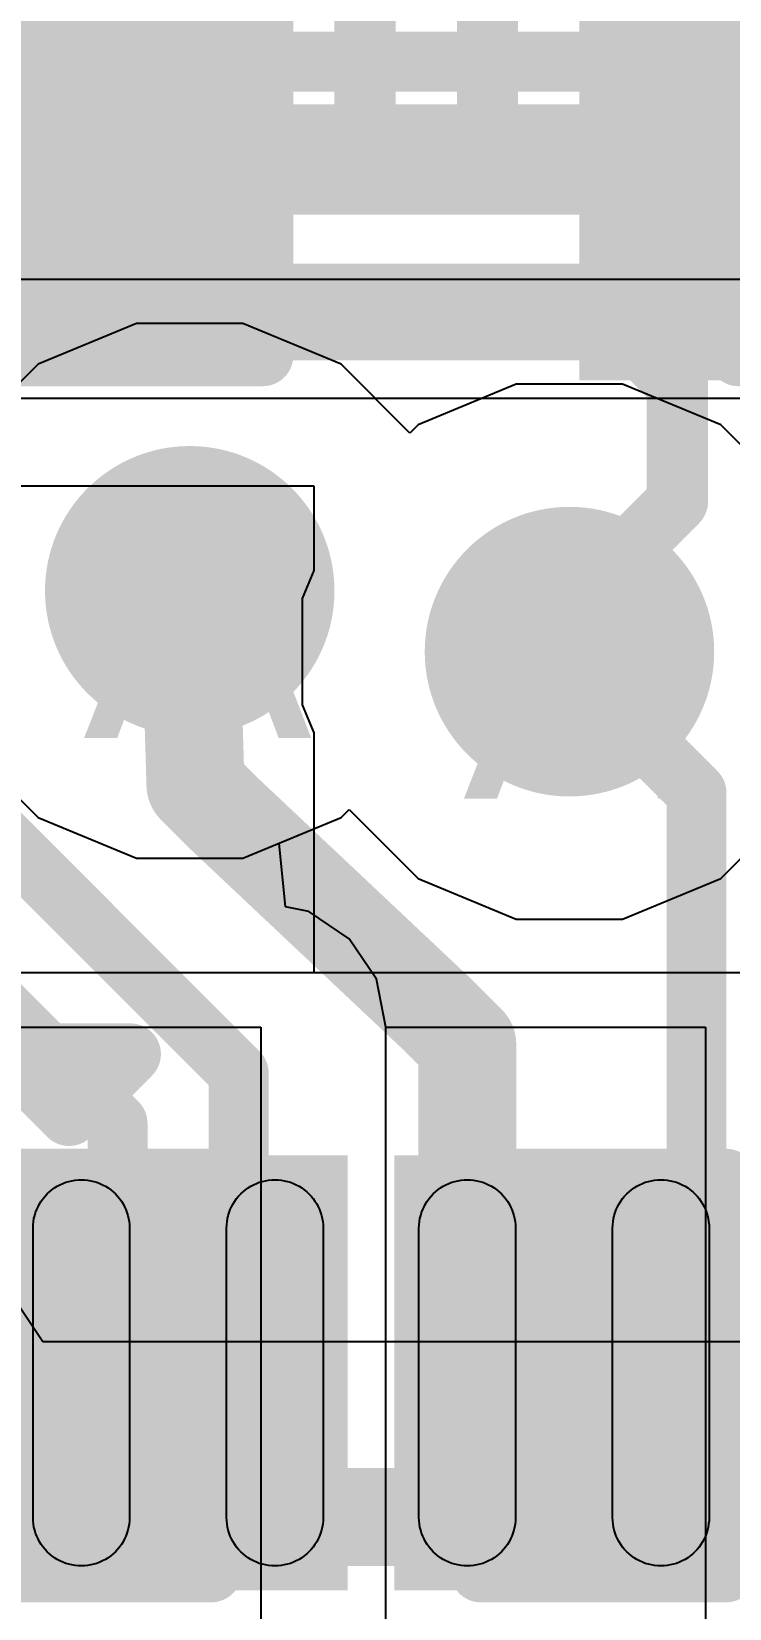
# Model space of a CAD drawing. Header units: inches. Extents: x 0 to 208, y 0 to 213.
# Drawn here: x 4.3171 to 4.3741, y 3.4343 to 3.563 of the extents above; entities that cross this region are included whole.
import ezdxf

# ---------------------------------------------------------------- set-up
doc = ezdxf.new("R2010")
doc.units = ezdxf.units.IN
doc.header["$MEASUREMENT"] = 0
for name, color, linetype in [('Bottom Layer', 5, 'Continuous'), ('Bottom Overlay', 54, 'Continuous'), ('Bottom Paste', 16, 'Continuous'), ('Bottom Solder', 6, 'Continuous'), ('Drill Drawing', 1, 'Continuous'), ('L2_GND1', 16, 'Continuous'), ('L3_SIG1', 76, 'Continuous'), ('L4_PWR', 90, 'Continuous'), ('L5_GND2', 156, 'Continuous'), ('L6_SIG2', 130, 'Continuous'), ('L7_GND3', 216, 'Continuous'), ('Top Layer', 1, 'Continuous'), ('Top Overlay', 2, 'Continuous'), ('Top Paste', 8, 'Continuous'), ('Top Solder', 216, 'Continuous'), ('Via Holes', 16, 'Continuous')]:
    doc.layers.add(name, color=color, linetype=linetype)
doc.styles.add('Arial', font='', dxfattribs={"height": 0.2})
doc.styles.get('Arial').set_extended_font_data('Arial')

# ---------------------------------------------------------------- blocks, each defined once
blk = doc.blocks.new('WQFN_40_EP_5X5__B_405')
at = {"layer": 'Bottom Layer'}
for points in [[(-0.08265, -0.01966), (-0.08265, -0.02754), (-0.11415, -0.02754), (-0.11415, -0.01966)], [(-0.08265, -0.03546), (-0.08265, -0.04334), (-0.11415, -0.04334), (-0.11415, -0.03546)], [(-0.08265, -0.05116), (-0.08265, -0.05904), (-0.11415, -0.05904), (-0.11415, -0.05116)], [(-0.08265, -0.06696), (-0.08265, -0.07484), (-0.11415, -0.07484), (-0.11415, -0.06696)]]:
    blk.add_hatch(color=5, dxfattribs=at).paths.add_polyline_path(points)
at = {"layer": 'Bottom Solder'}
for points in [[(-0.08065, -0.01766), (-0.08065, -0.02954), (-0.11615, -0.02954), (-0.11615, -0.01766)], [(-0.08065, -0.03346), (-0.08065, -0.04534), (-0.11615, -0.04534), (-0.11615, -0.03346)], [(-0.08065, -0.04916), (-0.08065, -0.06104), (-0.11615, -0.06104), (-0.11615, -0.04916)], [(-0.08065, -0.06496), (-0.08065, -0.07684), (-0.11615, -0.07684), (-0.11615, -0.06496)]]:
    blk.add_hatch(color=6, dxfattribs=at).paths.add_polyline_path(points)
at = {"layer": 'Bottom Overlay'}
for points in [[(-0.1244, -0.0769, 0.005, 0.005, 0), (-0.1244, -0.0669, 0.005, 0.005, 0)], [(-0.1194, -0.0719, 0.005, 0.005, 0), (-0.1244, -0.0669, 0.005, 0.005, 0)], [(-0.1244, -0.0769, 0.005, 0.005, 0), (-0.1194, -0.0719, 0.005, 0.005, 0)]]:
    blk.add_lwpolyline(points, format="xyseb", dxfattribs=at)
for points in [[(-0.12565, -0.0669, 0.0025, 0.0025, 1), (-0.12315, -0.0669, 0.0025, 0.0025, 1)], [(-0.12565, -0.0669, 0.0025, 0.0025, 1), (-0.12315, -0.0669, 0.0025, 0.0025, 1)], [(-0.12065, -0.0719, 0.0025, 0.0025, 1), (-0.11815, -0.0719, 0.0025, 0.0025, 1)], [(-0.12065, -0.0719, 0.0025, 0.0025, 1), (-0.11815, -0.0719, 0.0025, 0.0025, 1)], [(-0.12565, -0.0769, 0.0025, 0.0025, 1), (-0.12315, -0.0769, 0.0025, 0.0025, 1)], [(-0.12565, -0.0769, 0.0025, 0.0025, 1), (-0.12315, -0.0769, 0.0025, 0.0025, 1)]]:
    blk.add_lwpolyline(points, format="xyseb", close=True, dxfattribs=at)
at = {"layer": 'Bottom Paste'}
for p, q in [((-0.11281, -0.02064), (-0.11261, -0.02048)), ((-0.11261, -0.02048), (-0.1124, -0.02033)), ((-0.1124, -0.02033), (-0.11218, -0.02019)), ((-0.11218, -0.02019), (-0.11195, -0.02007)), ((-0.11195, -0.02007), (-0.11172, -0.01996)), ((-0.11172, -0.01996), (-0.11148, -0.01987)), ((-0.11148, -0.01987), (-0.11123, -0.0198)), ((-0.11123, -0.0198), (-0.11098, -0.01974)), ((-0.11098, -0.01974), (-0.11073, -0.0197)), ((-0.11073, -0.0197), (-0.11047, -0.01967)), ((-0.11047, -0.01967), (-0.11021, -0.01966)), ((-0.11021, -0.01966), (-0.08659, -0.01966)), ((-0.08659, -0.01966), (-0.08633, -0.01967)), ((-0.08633, -0.01967), (-0.08607, -0.0197)), ((-0.08607, -0.0197), (-0.08582, -0.01974)), ((-0.08582, -0.01974), (-0.08557, -0.0198)), ((-0.08557, -0.0198), (-0.08532, -0.01987)), ((-0.08532, -0.01987), (-0.08508, -0.01996)), ((-0.08508, -0.01996), (-0.08485, -0.02007)), ((-0.08485, -0.02007), (-0.08462, -0.02019)), ((-0.08462, -0.02019), (-0.0844, -0.02033)), ((-0.0844, -0.02033), (-0.08419, -0.02048)), ((-0.08419, -0.02048), (-0.08399, -0.02064)), ((-0.11385, -0.02209), (-0.11374, -0.02186)), ((-0.11374, -0.02186), (-0.11362, -0.02163)), ((-0.11362, -0.02163), (-0.11348, -0.02141)), ((-0.11348, -0.02141), (-0.11333, -0.0212)), ((-0.11333, -0.0212), (-0.11317, -0.021)), ((-0.11317, -0.021), (-0.11299, -0.02082)), ((-0.11299, -0.02082), (-0.11281, -0.02064)), ((-0.08399, -0.02064), (-0.08381, -0.02082)), ((-0.08381, -0.02082), (-0.08363, -0.021)), ((-0.08363, -0.021), (-0.08347, -0.0212)), ((-0.08347, -0.0212), (-0.08332, -0.02141)), ((-0.08332, -0.02141), (-0.08318, -0.02163)), ((-0.08318, -0.02163), (-0.08306, -0.02186)), ((-0.08306, -0.02186), (-0.08295, -0.02209)), ((-0.11414, -0.02334), (-0.11411, -0.02309)), ((-0.11411, -0.02309), (-0.11407, -0.02283)), ((-0.11407, -0.02283), (-0.11401, -0.02258)), ((-0.11401, -0.02258), (-0.11394, -0.02233)), ((-0.11394, -0.02233), (-0.11385, -0.02209)), ((-0.08295, -0.02209), (-0.08286, -0.02233)), ((-0.08286, -0.02233), (-0.08279, -0.02258)), ((-0.08279, -0.02258), (-0.08273, -0.02283)), ((-0.08273, -0.02283), (-0.08269, -0.02309)), ((-0.08269, -0.02309), (-0.08269, -0.02309)), ((-0.08269, -0.02309), (-0.08266, -0.02334)), ((-0.11415, -0.0236), (-0.11414, -0.02334)), ((-0.11414, -0.02386), (-0.11415, -0.0236)), ((-0.11411, -0.02411), (-0.11414, -0.02386)), ((-0.11407, -0.02437), (-0.11411, -0.02411)), ((-0.11401, -0.02462), (-0.11407, -0.02437)), ((-0.08273, -0.02437), (-0.08279, -0.02462)), ((-0.08269, -0.02411), (-0.08273, -0.02437)), ((-0.08266, -0.02386), (-0.08269, -0.02411)), ((-0.08266, -0.02334), (-0.08265, -0.0236)), ((-0.08265, -0.0236), (-0.08266, -0.02386)), ((-0.11394, -0.02487), (-0.11401, -0.02462)), ((-0.11385, -0.02511), (-0.11394, -0.02487)), ((-0.11374, -0.02534), (-0.11385, -0.02511)), ((-0.11362, -0.02557), (-0.11374, -0.02534)), ((-0.11348, -0.02579), (-0.11362, -0.02557)), ((-0.08318, -0.02557), (-0.08332, -0.02579)), ((-0.08306, -0.02534), (-0.08318, -0.02557)), ((-0.08295, -0.02511), (-0.08306, -0.02534)), ((-0.08286, -0.02487), (-0.08295, -0.02511)), ((-0.08279, -0.02462), (-0.08286, -0.02487)), ((-0.11333, -0.026), (-0.11348, -0.02579)), ((-0.11317, -0.0262), (-0.11333, -0.026)), ((-0.11299, -0.02638), (-0.11317, -0.0262)), ((-0.11281, -0.02656), (-0.11299, -0.02638)), ((-0.11261, -0.02672), (-0.11281, -0.02656)), ((-0.1124, -0.02687), (-0.11261, -0.02672)), ((-0.11218, -0.02701), (-0.1124, -0.02687)), ((-0.0844, -0.02687), (-0.08462, -0.02701)), ((-0.08419, -0.02672), (-0.0844, -0.02687)), ((-0.08399, -0.02656), (-0.08419, -0.02672)), ((-0.08381, -0.02638), (-0.08399, -0.02656)), ((-0.08363, -0.0262), (-0.08381, -0.02638)), ((-0.08347, -0.026), (-0.08363, -0.0262)), ((-0.08332, -0.02579), (-0.08347, -0.026)), ((-0.11195, -0.02713), (-0.11218, -0.02701)), ((-0.11172, -0.02724), (-0.11195, -0.02713)), ((-0.11148, -0.02733), (-0.11172, -0.02724)), ((-0.11123, -0.0274), (-0.11148, -0.02733)), ((-0.11098, -0.02746), (-0.11123, -0.0274)), ((-0.11073, -0.0275), (-0.11098, -0.02746)), ((-0.11047, -0.02753), (-0.11073, -0.0275)), ((-0.11021, -0.02754), (-0.11047, -0.02753)), ((-0.08659, -0.02754), (-0.11021, -0.02754)), ((-0.08633, -0.02753), (-0.08659, -0.02754)), ((-0.08607, -0.0275), (-0.08633, -0.02753)), ((-0.08582, -0.02746), (-0.08607, -0.0275)), ((-0.08557, -0.0274), (-0.08582, -0.02746)), ((-0.08532, -0.02733), (-0.08557, -0.0274)), ((-0.08508, -0.02724), (-0.08532, -0.02733)), ((-0.08485, -0.02713), (-0.08508, -0.02724)), ((-0.08462, -0.02701), (-0.08485, -0.02713)), ((-0.1124, -0.03613), (-0.11218, -0.03599)), ((-0.11218, -0.03599), (-0.11195, -0.03587)), ((-0.11195, -0.03587), (-0.11172, -0.03576)), ((-0.11172, -0.03576), (-0.11148, -0.03567)), ((-0.11148, -0.03567), (-0.11123, -0.0356)), ((-0.11123, -0.0356), (-0.11098, -0.03554)), ((-0.11098, -0.03554), (-0.11073, -0.0355)), ((-0.11073, -0.0355), (-0.11047, -0.03547)), ((-0.11047, -0.03547), (-0.11021, -0.03546)), ((-0.11021, -0.03546), (-0.08659, -0.03546)), ((-0.08659, -0.03546), (-0.08633, -0.03547)), ((-0.08633, -0.03547), (-0.08607, -0.0355)), ((-0.08607, -0.0355), (-0.08582, -0.03554)), ((-0.08582, -0.03554), (-0.08557, -0.0356)), ((-0.08557, -0.0356), (-0.08532, -0.03567)), ((-0.08532, -0.03567), (-0.08508, -0.03576)), ((-0.08508, -0.03576), (-0.08485, -0.03587)), ((-0.08485, -0.03587), (-0.08462, -0.03599)), ((-0.08462, -0.03599), (-0.0844, -0.03613)), ((-0.11362, -0.03743), (-0.11348, -0.03721)), ((-0.11348, -0.03721), (-0.11333, -0.037)), ((-0.11333, -0.037), (-0.11317, -0.0368)), ((-0.11317, -0.0368), (-0.11299, -0.03662)), ((-0.11299, -0.03662), (-0.11281, -0.03644)), ((-0.11281, -0.03644), (-0.11261, -0.03628)), ((-0.11261, -0.03628), (-0.1124, -0.03613)), ((-0.0844, -0.03613), (-0.08419, -0.03628)), ((-0.08419, -0.03628), (-0.08399, -0.03644)), ((-0.08399, -0.03644), (-0.08381, -0.03662)), ((-0.08381, -0.03662), (-0.08363, -0.0368)), ((-0.08363, -0.0368), (-0.08347, -0.037)), ((-0.08347, -0.037), (-0.08332, -0.03721)), ((-0.08332, -0.03721), (-0.08318, -0.03743)), ((-0.11407, -0.03863), (-0.11401, -0.03838)), ((-0.11401, -0.03838), (-0.11394, -0.03813)), ((-0.11394, -0.03813), (-0.11385, -0.03789)), ((-0.11385, -0.03789), (-0.11374, -0.03766)), ((-0.11374, -0.03766), (-0.11362, -0.03743)), ((-0.08318, -0.03743), (-0.08306, -0.03766)), ((-0.08306, -0.03766), (-0.08295, -0.03789)), ((-0.08295, -0.03789), (-0.08286, -0.03813)), ((-0.08286, -0.03813), (-0.08279, -0.03838)), ((-0.08279, -0.03838), (-0.08273, -0.03863)), ((-0.11415, -0.0394), (-0.11414, -0.03914)), ((-0.11414, -0.03966), (-0.11415, -0.0394)), ((-0.11414, -0.03914), (-0.11411, -0.03889)), ((-0.11411, -0.03991), (-0.11414, -0.03966)), ((-0.11411, -0.03889), (-0.11407, -0.03863)), ((-0.08273, -0.03863), (-0.08269, -0.03889)), ((-0.08269, -0.03889), (-0.08269, -0.03889)), ((-0.08269, -0.03889), (-0.08266, -0.03914)), ((-0.08266, -0.03966), (-0.08269, -0.03991)), ((-0.08266, -0.03914), (-0.08265, -0.0394)), ((-0.08265, -0.0394), (-0.08266, -0.03966)), ((-0.11407, -0.04017), (-0.11411, -0.03991)), ((-0.11401, -0.04042), (-0.11407, -0.04017)), ((-0.11394, -0.04067), (-0.11401, -0.04042)), ((-0.11385, -0.04091), (-0.11394, -0.04067)), ((-0.11374, -0.04114), (-0.11385, -0.04091)), ((-0.11362, -0.04137), (-0.11374, -0.04114)), ((-0.08306, -0.04114), (-0.08318, -0.04137)), ((-0.08295, -0.04091), (-0.08306, -0.04114)), ((-0.08286, -0.04067), (-0.08295, -0.04091)), ((-0.08279, -0.04042), (-0.08286, -0.04067)), ((-0.08273, -0.04017), (-0.08279, -0.04042)), ((-0.08269, -0.03991), (-0.08273, -0.04017)), ((-0.11348, -0.04159), (-0.11362, -0.04137)), ((-0.11333, -0.0418), (-0.11348, -0.04159)), ((-0.11317, -0.042), (-0.11333, -0.0418)), ((-0.11299, -0.04218), (-0.11317, -0.042)), ((-0.11281, -0.04236), (-0.11299, -0.04218)), ((-0.11261, -0.04252), (-0.11281, -0.04236)), ((-0.08399, -0.04236), (-0.08419, -0.04252)), ((-0.08381, -0.04218), (-0.08399, -0.04236)), ((-0.08363, -0.042), (-0.08381, -0.04218)), ((-0.08347, -0.0418), (-0.08363, -0.042)), ((-0.08332, -0.04159), (-0.08347, -0.0418)), ((-0.08318, -0.04137), (-0.08332, -0.04159)), ((-0.1124, -0.04267), (-0.11261, -0.04252)), ((-0.11218, -0.04281), (-0.1124, -0.04267)), ((-0.11195, -0.04293), (-0.11218, -0.04281)), ((-0.11172, -0.04304), (-0.11195, -0.04293)), ((-0.11148, -0.04313), (-0.11172, -0.04304)), ((-0.11123, -0.0432), (-0.11148, -0.04313)), ((-0.11098, -0.04326), (-0.11123, -0.0432)), ((-0.11073, -0.0433), (-0.11098, -0.04326)), ((-0.11047, -0.04333), (-0.11073, -0.0433)), ((-0.11021, -0.04334), (-0.11047, -0.04333)), ((-0.08659, -0.04334), (-0.11021, -0.04334)), ((-0.08633, -0.04333), (-0.08659, -0.04334)), ((-0.08607, -0.0433), (-0.08633, -0.04333)), ((-0.08582, -0.04326), (-0.08607, -0.0433)), ((-0.08557, -0.0432), (-0.08582, -0.04326)), ((-0.08532, -0.04313), (-0.08557, -0.0432)), ((-0.08508, -0.04304), (-0.08532, -0.04313)), ((-0.08485, -0.04293), (-0.08508, -0.04304)), ((-0.08462, -0.04281), (-0.08485, -0.04293)), ((-0.0844, -0.04267), (-0.08462, -0.04281)), ((-0.08419, -0.04252), (-0.0844, -0.04267)), ((-0.11172, -0.05146), (-0.11148, -0.05137)), ((-0.11148, -0.05137), (-0.11123, -0.0513)), ((-0.11123, -0.0513), (-0.11098, -0.05124)), ((-0.11098, -0.05124), (-0.11073, -0.0512)), ((-0.11073, -0.0512), (-0.11047, -0.05117)), ((-0.11047, -0.05117), (-0.11021, -0.05116)), ((-0.11021, -0.05116), (-0.08659, -0.05116)), ((-0.08659, -0.05116), (-0.08633, -0.05117)), ((-0.08633, -0.05117), (-0.08607, -0.0512)), ((-0.08607, -0.0512), (-0.08582, -0.05124)), ((-0.08582, -0.05124), (-0.08557, -0.0513)), ((-0.08557, -0.0513), (-0.08532, -0.05137)), ((-0.08532, -0.05137), (-0.08508, -0.05146)), ((-0.11348, -0.05291), (-0.11333, -0.0527)), ((-0.11333, -0.0527), (-0.11317, -0.0525)), ((-0.11317, -0.0525), (-0.11299, -0.05232)), ((-0.11299, -0.05232), (-0.11281, -0.05214)), ((-0.11281, -0.05214), (-0.11261, -0.05198)), ((-0.11261, -0.05198), (-0.1124, -0.05183)), ((-0.1124, -0.05183), (-0.11218, -0.05169)), ((-0.11218, -0.05169), (-0.11195, -0.05157)), ((-0.11195, -0.05157), (-0.11172, -0.05146)), ((-0.08508, -0.05146), (-0.08485, -0.05157)), ((-0.08485, -0.05157), (-0.08462, -0.05169)), ((-0.08462, -0.05169), (-0.0844, -0.05183)), ((-0.0844, -0.05183), (-0.08419, -0.05198)), ((-0.08419, -0.05198), (-0.08399, -0.05214)), ((-0.08399, -0.05214), (-0.08381, -0.05232)), ((-0.08381, -0.05232), (-0.08363, -0.0525)), ((-0.08363, -0.0525), (-0.08347, -0.0527)), ((-0.08347, -0.0527), (-0.08332, -0.05291)), ((-0.11401, -0.05408), (-0.11394, -0.05383)), ((-0.11394, -0.05383), (-0.11385, -0.05359)), ((-0.11385, -0.05359), (-0.11374, -0.05336)), ((-0.11374, -0.05336), (-0.11362, -0.05313)), ((-0.11362, -0.05313), (-0.11348, -0.05291)), ((-0.08332, -0.05291), (-0.08318, -0.05313)), ((-0.08318, -0.05313), (-0.08306, -0.05336)), ((-0.08306, -0.05336), (-0.08295, -0.05359)), ((-0.08295, -0.05359), (-0.08286, -0.05383)), ((-0.08286, -0.05383), (-0.08279, -0.05408)), ((-0.11415, -0.0551), (-0.11414, -0.05484)), ((-0.11414, -0.05536), (-0.11415, -0.0551)), ((-0.11414, -0.05484), (-0.11411, -0.05459)), ((-0.11411, -0.05459), (-0.11407, -0.05433)), ((-0.11407, -0.05433), (-0.11401, -0.05408)), ((-0.08279, -0.05408), (-0.08273, -0.05433)), ((-0.08273, -0.05433), (-0.08269, -0.05459)), ((-0.08269, -0.05459), (-0.08269, -0.05459)), ((-0.08269, -0.05459), (-0.08266, -0.05484)), ((-0.08266, -0.05484), (-0.08265, -0.0551)), ((-0.08265, -0.0551), (-0.08266, -0.05536)), ((-0.11411, -0.05561), (-0.11414, -0.05536)), ((-0.11407, -0.05587), (-0.11411, -0.05561)), ((-0.11401, -0.05612), (-0.11407, -0.05587)), ((-0.11394, -0.05637), (-0.11401, -0.05612)), ((-0.11385, -0.05661), (-0.11394, -0.05637)), ((-0.08286, -0.05637), (-0.08295, -0.05661)), ((-0.08279, -0.05612), (-0.08286, -0.05637)), ((-0.08273, -0.05587), (-0.08279, -0.05612)), ((-0.08269, -0.05561), (-0.08273, -0.05587)), ((-0.08266, -0.05536), (-0.08269, -0.05561)), ((-0.11374, -0.05684), (-0.11385, -0.05661)), ((-0.11362, -0.05707), (-0.11374, -0.05684)), ((-0.11348, -0.05729), (-0.11362, -0.05707)), ((-0.11333, -0.0575), (-0.11348, -0.05729)), ((-0.11317, -0.0577), (-0.11333, -0.0575)), ((-0.11299, -0.05788), (-0.11317, -0.0577)), ((-0.08363, -0.0577), (-0.08381, -0.05788)), ((-0.08347, -0.0575), (-0.08363, -0.0577)), ((-0.08332, -0.05729), (-0.08347, -0.0575)), ((-0.08318, -0.05707), (-0.08332, -0.05729)), ((-0.08306, -0.05684), (-0.08318, -0.05707)), ((-0.08295, -0.05661), (-0.08306, -0.05684)), ((-0.11281, -0.05806), (-0.11299, -0.05788)), ((-0.11261, -0.05822), (-0.11281, -0.05806)), ((-0.1124, -0.05837), (-0.11261, -0.05822)), ((-0.11218, -0.05851), (-0.1124, -0.05837)), ((-0.11195, -0.05863), (-0.11218, -0.05851)), ((-0.11172, -0.05874), (-0.11195, -0.05863)), ((-0.11148, -0.05883), (-0.11172, -0.05874)), ((-0.11123, -0.0589), (-0.11148, -0.05883)), ((-0.11098, -0.05896), (-0.11123, -0.0589)), ((-0.11073, -0.059), (-0.11098, -0.05896)), ((-0.11047, -0.05903), (-0.11073, -0.059)), ((-0.11021, -0.05904), (-0.11047, -0.05903)), ((-0.08659, -0.05904), (-0.11021, -0.05904)), ((-0.08633, -0.05903), (-0.08659, -0.05904)), ((-0.08607, -0.059), (-0.08633, -0.05903)), ((-0.08582, -0.05896), (-0.08607, -0.059)), ((-0.08557, -0.0589), (-0.08582, -0.05896)), ((-0.08532, -0.05883), (-0.08557, -0.0589)), ((-0.08508, -0.05874), (-0.08532, -0.05883)), ((-0.08485, -0.05863), (-0.08508, -0.05874)), ((-0.08462, -0.05851), (-0.08485, -0.05863)), ((-0.0844, -0.05837), (-0.08462, -0.05851)), ((-0.08419, -0.05822), (-0.0844, -0.05837)), ((-0.08399, -0.05806), (-0.08419, -0.05822)), ((-0.08381, -0.05788), (-0.08399, -0.05806)), ((-0.11317, -0.0683), (-0.11299, -0.06812)), ((-0.11299, -0.06812), (-0.11281, -0.06794)), ((-0.11281, -0.06794), (-0.11261, -0.06778)), ((-0.11261, -0.06778), (-0.1124, -0.06763)), ((-0.1124, -0.06763), (-0.11218, -0.06749)), ((-0.11218, -0.06749), (-0.11195, -0.06737)), ((-0.11195, -0.06737), (-0.11172, -0.06726)), ((-0.11172, -0.06726), (-0.11148, -0.06717)), ((-0.11148, -0.06717), (-0.11123, -0.0671)), ((-0.11123, -0.0671), (-0.11098, -0.06704)), ((-0.11098, -0.06704), (-0.11073, -0.067)), ((-0.11073, -0.067), (-0.11047, -0.06697)), ((-0.11047, -0.06697), (-0.11021, -0.06696)), ((-0.11021, -0.06696), (-0.08659, -0.06696)), ((-0.08659, -0.06696), (-0.08633, -0.06697)), ((-0.08633, -0.06697), (-0.08607, -0.067)), ((-0.08607, -0.067), (-0.08582, -0.06704)), ((-0.08582, -0.06704), (-0.08557, -0.0671)), ((-0.08557, -0.0671), (-0.08532, -0.06717)), ((-0.08532, -0.06717), (-0.08508, -0.06726)), ((-0.08508, -0.06726), (-0.08485, -0.06737)), ((-0.08485, -0.06737), (-0.08462, -0.06749)), ((-0.08462, -0.06749), (-0.0844, -0.06763)), ((-0.0844, -0.06763), (-0.08419, -0.06778)), ((-0.08419, -0.06778), (-0.08399, -0.06794)), ((-0.08399, -0.06794), (-0.08381, -0.06812)), ((-0.08381, -0.06812), (-0.08363, -0.0683)), ((-0.11394, -0.06963), (-0.11385, -0.06939)), ((-0.11385, -0.06939), (-0.11374, -0.06916)), ((-0.11374, -0.06916), (-0.11362, -0.06893)), ((-0.11362, -0.06893), (-0.11348, -0.06871)), ((-0.11348, -0.06871), (-0.11333, -0.0685)), ((-0.11333, -0.0685), (-0.11317, -0.0683)), ((-0.08363, -0.0683), (-0.08347, -0.0685)), ((-0.08347, -0.0685), (-0.08332, -0.06871)), ((-0.08332, -0.06871), (-0.08318, -0.06893)), ((-0.08318, -0.06893), (-0.08306, -0.06916)), ((-0.08306, -0.06916), (-0.08295, -0.06939)), ((-0.08295, -0.06939), (-0.08286, -0.06963)), ((-0.11415, -0.0709), (-0.11414, -0.07064)), ((-0.11414, -0.07064), (-0.11411, -0.07039)), ((-0.11411, -0.07039), (-0.11407, -0.07013)), ((-0.11407, -0.07013), (-0.11401, -0.06988)), ((-0.11401, -0.06988), (-0.11394, -0.06963)), ((-0.08286, -0.06963), (-0.08279, -0.06988)), ((-0.08279, -0.06988), (-0.08273, -0.07013)), ((-0.08273, -0.07013), (-0.08269, -0.07039)), ((-0.08269, -0.07039), (-0.08269, -0.07039)), ((-0.08269, -0.07039), (-0.08266, -0.07064)), ((-0.08266, -0.07064), (-0.08265, -0.0709)), ((-0.11414, -0.07116), (-0.11415, -0.0709)), ((-0.11411, -0.07141), (-0.11414, -0.07116)), ((-0.11407, -0.07167), (-0.11411, -0.07141)), ((-0.11401, -0.07192), (-0.11407, -0.07167)), ((-0.11394, -0.07217), (-0.11401, -0.07192)), ((-0.08279, -0.07192), (-0.08286, -0.07217)), ((-0.08273, -0.07167), (-0.08279, -0.07192)), ((-0.08269, -0.07141), (-0.08273, -0.07167)), ((-0.08266, -0.07116), (-0.08269, -0.07141)), ((-0.08265, -0.0709), (-0.08266, -0.07116)), ((-0.11385, -0.07241), (-0.11394, -0.07217)), ((-0.11374, -0.07264), (-0.11385, -0.07241)), ((-0.11362, -0.07287), (-0.11374, -0.07264)), ((-0.11348, -0.07309), (-0.11362, -0.07287)), ((-0.11333, -0.0733), (-0.11348, -0.07309)), ((-0.11317, -0.0735), (-0.11333, -0.0733)), ((-0.08347, -0.0733), (-0.08363, -0.0735)), ((-0.08332, -0.07309), (-0.08347, -0.0733)), ((-0.08318, -0.07287), (-0.08332, -0.07309)), ((-0.08306, -0.07264), (-0.08318, -0.07287)), ((-0.08295, -0.07241), (-0.08306, -0.07264)), ((-0.08286, -0.07217), (-0.08295, -0.07241)), ((-0.11299, -0.07368), (-0.11317, -0.0735)), ((-0.11281, -0.07386), (-0.11299, -0.07368)), ((-0.11261, -0.07402), (-0.11281, -0.07386)), ((-0.1124, -0.07417), (-0.11261, -0.07402)), ((-0.11218, -0.07431), (-0.1124, -0.07417)), ((-0.11195, -0.07443), (-0.11218, -0.07431)), ((-0.11172, -0.07454), (-0.11195, -0.07443)), ((-0.11148, -0.07463), (-0.11172, -0.07454)), ((-0.08508, -0.07454), (-0.08532, -0.07463)), ((-0.08485, -0.07443), (-0.08508, -0.07454)), ((-0.08462, -0.07431), (-0.08485, -0.07443)), ((-0.0844, -0.07417), (-0.08462, -0.07431)), ((-0.08419, -0.07402), (-0.0844, -0.07417)), ((-0.08399, -0.07386), (-0.08419, -0.07402)), ((-0.08381, -0.07368), (-0.08399, -0.07386)), ((-0.08363, -0.0735), (-0.08381, -0.07368)), ((-0.11123, -0.0747), (-0.11148, -0.07463)), ((-0.11098, -0.07476), (-0.11123, -0.0747)), ((-0.11073, -0.0748), (-0.11098, -0.07476)), ((-0.11047, -0.07483), (-0.11073, -0.0748)), ((-0.11021, -0.07484), (-0.11047, -0.07483)), ((-0.08659, -0.07484), (-0.11021, -0.07484)), ((-0.08633, -0.07483), (-0.08659, -0.07484)), ((-0.08607, -0.0748), (-0.08633, -0.07483)), ((-0.08582, -0.07476), (-0.08607, -0.0748)), ((-0.08557, -0.0747), (-0.08582, -0.07476)), ((-0.08532, -0.07463), (-0.08557, -0.0747))]:
    blk.add_line(p, q, dxfattribs=at)
blk = doc.blocks.new('HR911130C_518')
at = {"layer": 'Top Overlay'}
blk.add_lwpolyline([(-0.315, -0.33738, 0.005, 0.005, 0), (0.315, -0.33738, 0.005, 0.005, 0)], format="xyseb", dxfattribs=at)
blk = doc.blocks.new('DFN1006_2L__B_553')
at = {"layer": 'Bottom Layer'}
for points in [[(-0.02756, 0.01299), (-0.00591, 0.01299), (-0.00591, -0.01299), (-0.02756, -0.01299)], [(0.00591, 0.01299), (0.02756, 0.01299), (0.02756, -0.01299), (0.00591, -0.01299)]]:
    blk.add_hatch(color=5, dxfattribs=at).paths.add_polyline_path(points)
at = {"layer": 'Bottom Overlay'}
blk.add_hatch(color=54, dxfattribs=at).paths.add_polyline_path([(-0.04498, -0.02001), (-0.03198, -0.02001), (-0.03198, 0.01999), (-0.04498, 0.01999)])
at = {"layer": 'Bottom Paste'}
for points in [[(-0.02756, 0.01299), (-0.00591, 0.01299), (-0.00591, -0.01299), (-0.02756, -0.01299)], [(0.00591, 0.01299), (0.02756, 0.01299), (0.02756, -0.01299), (0.00591, -0.01299)]]:
    blk.add_hatch(color=16, dxfattribs=at).paths.add_polyline_path(points)
at = {"layer": 'Bottom Solder'}
for points in [[(-0.03156, 0.01699), (-0.00191, 0.01699), (-0.00191, -0.01699), (-0.03156, -0.01699)], [(0.00191, 0.01699), (0.03156, 0.01699), (0.03156, -0.01699), (0.00191, -0.01699)]]:
    blk.add_hatch(color=6, dxfattribs=at).paths.add_polyline_path(points)
at = {"layer": 'Bottom Overlay'}
for points in [[(-0.032, 0.018, 0.005, 0.005, 0), (0.032, 0.018, 0.005, 0.005, 0)], [(-0.032, -0.018, 0.005, 0.005, 0), (-0.032, 0.018, 0.005, 0.005, 0)], [(0.032, -0.018, 0.005, 0.005, 0), (0.032, 0.018, 0.005, 0.005, 0)], [(-0.032, -0.018, 0.005, 0.005, 0), (0.032, -0.018, 0.005, 0.005, 0)]]:
    blk.add_lwpolyline(points, format="xyseb", dxfattribs=at)
for points in [[(-0.03325, 0.018, 0.0025, 0.0025, 1), (-0.03075, 0.018, 0.0025, 0.0025, 1)], [(-0.03325, 0.018, 0.0025, 0.0025, 1), (-0.03075, 0.018, 0.0025, 0.0025, 1)], [(0.03075, 0.018, 0.0025, 0.0025, 1), (0.03325, 0.018, 0.0025, 0.0025, 1)], [(0.03075, 0.018, 0.0025, 0.0025, 1), (0.03325, 0.018, 0.0025, 0.0025, 1)], [(-0.03325, -0.018, 0.0025, 0.0025, 1), (-0.03075, -0.018, 0.0025, 0.0025, 1)], [(-0.03325, -0.018, 0.0025, 0.0025, 1), (-0.03075, -0.018, 0.0025, 0.0025, 1)], [(0.03075, -0.018, 0.0025, 0.0025, 1), (0.03325, -0.018, 0.0025, 0.0025, 1)], [(0.03075, -0.018, 0.0025, 0.0025, 1), (0.03325, -0.018, 0.0025, 0.0025, 1)]]:
    blk.add_lwpolyline(points, format="xyseb", close=True, dxfattribs=at)
blk = doc.blocks.new('DFN1006_2L__B_554')
at = {"layer": 'Bottom Layer'}
for points in [[(-0.02756, 0.01299), (-0.00591, 0.01299), (-0.00591, -0.01299), (-0.02756, -0.01299)], [(0.00591, 0.01299), (0.02756, 0.01299), (0.02756, -0.01299), (0.00591, -0.01299)]]:
    blk.add_hatch(color=5, dxfattribs=at).paths.add_polyline_path(points)
at = {"layer": 'Bottom Overlay'}
blk.add_hatch(color=54, dxfattribs=at).paths.add_polyline_path([(-0.04502, -0.02001), (-0.03202, -0.02001), (-0.03202, 0.01999), (-0.04502, 0.01999)])
at = {"layer": 'Bottom Paste'}
for points in [[(-0.02756, 0.01299), (-0.00591, 0.01299), (-0.00591, -0.01299), (-0.02756, -0.01299)], [(0.00591, 0.01299), (0.02756, 0.01299), (0.02756, -0.01299), (0.00591, -0.01299)]]:
    blk.add_hatch(color=16, dxfattribs=at).paths.add_polyline_path(points)
at = {"layer": 'Bottom Solder'}
for points in [[(-0.03156, 0.01699), (-0.00191, 0.01699), (-0.00191, -0.01699), (-0.03156, -0.01699)], [(0.00191, 0.01699), (0.03156, 0.01699), (0.03156, -0.01699), (0.00191, -0.01699)]]:
    blk.add_hatch(color=6, dxfattribs=at).paths.add_polyline_path(points)
at = {"layer": 'Bottom Overlay'}
for points in [[(-0.032, 0.018, 0.005, 0.005, 0), (0.032, 0.018, 0.005, 0.005, 0)], [(-0.032, -0.018, 0.005, 0.005, 0), (-0.032, 0.018, 0.005, 0.005, 0)], [(0.032, -0.018, 0.005, 0.005, 0), (0.032, 0.018, 0.005, 0.005, 0)], [(-0.032, -0.018, 0.005, 0.005, 0), (0.032, -0.018, 0.005, 0.005, 0)]]:
    blk.add_lwpolyline(points, format="xyseb", dxfattribs=at)
for points in [[(-0.03325, 0.018, 0.0025, 0.0025, 1), (-0.03075, 0.018, 0.0025, 0.0025, 1)], [(-0.03325, 0.018, 0.0025, 0.0025, 1), (-0.03075, 0.018, 0.0025, 0.0025, 1)], [(0.03075, 0.018, 0.0025, 0.0025, 1), (0.03325, 0.018, 0.0025, 0.0025, 1)], [(0.03075, 0.018, 0.0025, 0.0025, 1), (0.03325, 0.018, 0.0025, 0.0025, 1)], [(-0.03325, -0.018, 0.0025, 0.0025, 1), (-0.03075, -0.018, 0.0025, 0.0025, 1)], [(-0.03325, -0.018, 0.0025, 0.0025, 1), (-0.03075, -0.018, 0.0025, 0.0025, 1)], [(0.03075, -0.018, 0.0025, 0.0025, 1), (0.03325, -0.018, 0.0025, 0.0025, 1)], [(0.03075, -0.018, 0.0025, 0.0025, 1), (0.03325, -0.018, 0.0025, 0.0025, 1)]]:
    blk.add_lwpolyline(points, format="xyseb", close=True, dxfattribs=at)
blk = doc.blocks.new('CAP_0402_603')
at = {"layer": 'Top Layer'}
for points in [[(-0.0275, -0.0125), (-0.0275, 0.0125), (-0.0095, 0.0125), (-0.0095, -0.0125)], [(0.0095, -0.0125), (0.0095, 0.0125), (0.0275, 0.0125), (0.0275, -0.0125)]]:
    blk.add_hatch(color=1, dxfattribs=at).paths.add_polyline_path(points)
at = {"layer": 'Top Paste'}
for points in [[(-0.0275, -0.0125), (-0.0275, 0.0125), (-0.0095, 0.0125), (-0.0095, -0.0125)], [(0.0095, -0.0125), (0.0095, 0.0125), (0.0275, 0.0125), (0.0275, -0.0125)]]:
    blk.add_hatch(color=8, dxfattribs=at).paths.add_polyline_path(points)
at = {"layer": 'Top Solder'}
for points in [[(-0.02986, -0.01486), (-0.02986, 0.01486), (-0.00714, 0.01486), (-0.00714, -0.01486)], [(0.00714, -0.01486), (0.00714, 0.01486), (0.02986, 0.01486), (0.02986, -0.01486)]]:
    blk.add_hatch(color=216, dxfattribs=at).paths.add_polyline_path(points)
at = {"layer": 'Top Overlay'}
for points in [[(-0.031, 0.016, 0.005, 0.005, 0), (-0.031, -0.016, 0.005, 0.005, 0)], [(-0.011, 0.016, 0.005, 0.005, 0), (-0.031, 0.016, 0.005, 0.005, 0)], [(0.031, 0.016, 0.005, 0.005, 0), (0.011, 0.016, 0.005, 0.005, 0)], [(0.031, 0.016, 0.005, 0.005, 0), (0.031, -0.016, 0.005, 0.005, 0)], [(-0.011, -0.016, 0.005, 0.005, 0), (-0.031, -0.016, 0.005, 0.005, 0)], [(0.031, -0.016, 0.005, 0.005, 0), (0.011, -0.016, 0.005, 0.005, 0)]]:
    blk.add_lwpolyline(points, format="xyseb", dxfattribs=at)
for points in [[(-0.03225, 0.016, 0.0025, 0.0025, 1), (-0.02975, 0.016, 0.0025, 0.0025, 1)], [(-0.03225, 0.016, 0.0025, 0.0025, 1), (-0.02975, 0.016, 0.0025, 0.0025, 1)], [(-0.01225, 0.016, 0.0025, 0.0025, 1), (-0.00975, 0.016, 0.0025, 0.0025, 1)], [(0.00975, 0.016, 0.0025, 0.0025, 1), (0.01225, 0.016, 0.0025, 0.0025, 1)], [(0.02975, 0.016, 0.0025, 0.0025, 1), (0.03225, 0.016, 0.0025, 0.0025, 1)], [(0.02975, 0.016, 0.0025, 0.0025, 1), (0.03225, 0.016, 0.0025, 0.0025, 1)], [(-0.03225, -0.016, 0.0025, 0.0025, 1), (-0.02975, -0.016, 0.0025, 0.0025, 1)], [(-0.03225, -0.016, 0.0025, 0.0025, 1), (-0.02975, -0.016, 0.0025, 0.0025, 1)], [(-0.01225, -0.016, 0.0025, 0.0025, 1), (-0.00975, -0.016, 0.0025, 0.0025, 1)], [(0.00975, -0.016, 0.0025, 0.0025, 1), (0.01225, -0.016, 0.0025, 0.0025, 1)], [(0.02975, -0.016, 0.0025, 0.0025, 1), (0.03225, -0.016, 0.0025, 0.0025, 1)], [(0.02975, -0.016, 0.0025, 0.0025, 1), (0.03225, -0.016, 0.0025, 0.0025, 1)]]:
    blk.add_lwpolyline(points, format="xyseb", close=True, dxfattribs=at)

msp = doc.modelspace()

# ---------------------------------------------------------------- hatches: boundary and pattern name
at = {"layer": 'Bottom Layer'}
msp.add_hatch(color=5, dxfattribs=at).paths.add_polyline_path([(4.30718, 3.54153), (4.33775, 3.54153), (4.33775, 3.6269), (4.30718, 3.6269)])
h = msp.add_hatch(color=5, dxfattribs=at)
edge = h.paths.add_edge_path()
edge.add_arc((4.33005, 3.51734), 0.01181, 0, 360)
h = msp.add_hatch(color=5, dxfattribs=at)
edge = h.paths.add_edge_path()
edge.add_arc((4.36104, 3.51238), 0.01181, 0, 360)
at = {"layer": 'L2_GND1'}
h = msp.add_hatch(color=16, dxfattribs=at)
edge = h.paths.add_edge_path()
edge.add_arc((4.33005, 3.51734), 0.01181, 0, 360)
h = msp.add_hatch(color=16, dxfattribs=at)
edge = h.paths.add_edge_path()
edge.add_arc((4.36104, 3.51238), 0.01181, 0, 360)
at = {"layer": 'L3_SIG1'}
h = msp.add_hatch(color=76, dxfattribs=at)
edge = h.paths.add_edge_path()
edge.add_arc((4.33005, 3.51734), 0.01181, 0, 360)
h = msp.add_hatch(color=76, dxfattribs=at)
edge = h.paths.add_edge_path()
edge.add_arc((4.36104, 3.51238), 0.01181, 0, 360)
at = {"layer": 'L4_PWR'}
h = msp.add_hatch(color=90, dxfattribs=at)
edge = h.paths.add_edge_path()
edge.add_arc((4.33005, 3.51734), 0.01181, 0, 360)
h = msp.add_hatch(color=90, dxfattribs=at)
edge = h.paths.add_edge_path()
edge.add_arc((4.36104, 3.51238), 0.01181, 0, 360)
at = {"layer": 'L5_GND2'}
h = msp.add_hatch(color=156, dxfattribs=at)
edge = h.paths.add_edge_path()
edge.add_arc((4.33005, 3.51734), 0.01181, 0, 360)
h = msp.add_hatch(color=156, dxfattribs=at)
edge = h.paths.add_edge_path()
edge.add_arc((4.36104, 3.51238), 0.01181, 0, 360)
at = {"layer": 'L6_SIG2'}
h = msp.add_hatch(color=130, dxfattribs=at)
edge = h.paths.add_edge_path()
edge.add_arc((4.33005, 3.51734), 0.01181, 0, 360)
h = msp.add_hatch(color=130, dxfattribs=at)
edge = h.paths.add_edge_path()
edge.add_arc((4.36104, 3.51238), 0.01181, 0, 360)
at = {"layer": 'L7_GND3'}
h = msp.add_hatch(color=216, dxfattribs=at)
edge = h.paths.add_edge_path()
edge.add_arc((4.33005, 3.51734), 0.01181, 0, 360)
h = msp.add_hatch(color=216, dxfattribs=at)
edge = h.paths.add_edge_path()
edge.add_arc((4.36104, 3.51238), 0.01181, 0, 360)
at = {"layer": 'Top Layer'}
h = msp.add_hatch(color=1, dxfattribs=at)
edge = h.paths.add_edge_path()
edge.add_arc((4.33005, 3.51734), 0.01181, 0, 360)
h = msp.add_hatch(color=1, dxfattribs=at)
edge = h.paths.add_edge_path()
edge.add_arc((4.36104, 3.51238), 0.01181, 0, 360)
at = {"layer": 'Via Holes'}
h = msp.add_hatch(color=7, dxfattribs=at)
edge = h.paths.add_edge_path()
edge.add_arc((4.33005, 3.51734), 0.00591, 0, 360)
h = msp.add_hatch(color=7, dxfattribs=at)
edge = h.paths.add_edge_path()
edge.add_arc((4.36104, 3.51238), 0.00591, 0, 360)

# ---------------------------------------------------------------- linework, layer by layer
at = {"layer": 'Bottom Layer'}
msp.add_line((4.02671, 3.53305), (5.45929, 3.53305), dxfattribs=at)
for points in [[(4.3765, 3.57029, 0.012, 0.012, 0), (4.3901, 3.55669, 0.012, 0.012, 0)], [(4.33005, 3.51734, 0.008, 0.008, 0), (4.33052, 3.50151, 0.008, 0.008, 0)], [(4.36104, 3.51126, 0.00489, 0.00489, 0), (4.36104, 3.51238, 0.00489, 0.00489, 0)], [(4.36104, 3.51126, 0.00489, 0.00489, 0), (4.37141, 3.50089, 0.00489, 0.00489, 0)], [(4.33052, 3.50151, 0.008, 0.008, 0), (4.33285, 3.49918, 0.008, 0.008, 0)], [(4.31006, 3.50202, 0.00489, 0.00489, 0), (4.33404, 3.47803, 0.00489, 0.00489, 0)], [(4.33285, 3.49918, 0.008, 0.008, 0), (4.35027, 3.48278, 0.008, 0.008, 0)], [(4.37141, 3.46828, 0.00489, 0.00489, 0), (4.37141, 3.50089, 0.00489, 0.00489, 0)], [(4.30596, 3.49213, 0.00489, 0.00489, 0), (4.32416, 3.47393, 0.00489, 0.00489, 0)], [(4.35027, 3.48278, 0.008, 0.008, 0), (4.3527, 3.48035, 0.008, 0.008, 0)], [(4.3527, 3.45356, 0.008, 0.008, 0), (4.3527, 3.48035, 0.008, 0.008, 0)], [(4.33404, 3.46833, 0.00489, 0.00489, 0), (4.33404, 3.47803, 0.00489, 0.00489, 0)], [(4.32416, 3.46833, 0.00489, 0.00489, 0), (4.32416, 3.47393, 0.00489, 0.00489, 0)], [(4.3212, 3.46537, 0.00489, 0.00489, 0), (4.32416, 3.46833, 0.00489, 0.00489, 0)], [(4.33404, 3.46833, 0.00489, 0.00489, 0), (4.337, 3.46537, 0.00489, 0.00489, 0)], [(4.3685, 3.46537, 0.00489, 0.00489, 0), (4.37141, 3.46828, 0.00489, 0.00489, 0)], [(4.3212, 3.45356, 0.00489, 0.00489, 0), (4.3212, 3.46537, 0.00489, 0.00489, 0)], [(4.337, 3.45356, 0.00489, 0.00489, 0), (4.337, 3.46537, 0.00489, 0.00489, 0)], [(4.3685, 3.45356, 0.00489, 0.00489, 0), (4.3685, 3.46537, 0.00489, 0.00489, 0)]]:
    msp.add_lwpolyline(points, format="xyseb", dxfattribs=at)
for points in [[(4.32805, 3.51734, 0.004, 0.004, 1), (4.33205, 3.51734, 0.004, 0.004, 1)], [(4.35982, 3.51238, 0.00244, 0.00244, 1), (4.36226, 3.51238, 0.00244, 0.00244, 1)], [(4.35982, 3.51126, 0.00244, 0.00244, 1), (4.36226, 3.51126, 0.00244, 0.00244, 1)], [(4.35982, 3.51126, 0.00244, 0.00244, 1), (4.36226, 3.51126, 0.00244, 0.00244, 1)], [(4.32852, 3.50151, 0.004, 0.004, 1), (4.33252, 3.50151, 0.004, 0.004, 1)], [(4.32852, 3.50151, 0.004, 0.004, 1), (4.33252, 3.50151, 0.004, 0.004, 1)], [(4.33085, 3.49918, 0.004, 0.004, 1), (4.33485, 3.49918, 0.004, 0.004, 1)], [(4.33085, 3.49918, 0.004, 0.004, 1), (4.33485, 3.49918, 0.004, 0.004, 1)], [(4.37018, 3.50089, 0.00244, 0.00244, 1), (4.37263, 3.50089, 0.00244, 0.00244, 1)], [(4.37018, 3.50089, 0.00244, 0.00244, 1), (4.37263, 3.50089, 0.00244, 0.00244, 1)], [(4.34827, 3.48278, 0.004, 0.004, 1), (4.35227, 3.48278, 0.004, 0.004, 1)], [(4.34827, 3.48278, 0.004, 0.004, 1), (4.35227, 3.48278, 0.004, 0.004, 1)], [(4.3507, 3.48035, 0.004, 0.004, 1), (4.3547, 3.48035, 0.004, 0.004, 1)], [(4.3507, 3.48035, 0.004, 0.004, 1), (4.3547, 3.48035, 0.004, 0.004, 1)], [(4.33282, 3.47803, 0.00244, 0.00244, 1), (4.33527, 3.47803, 0.00244, 0.00244, 1)], [(4.33282, 3.47803, 0.00244, 0.00244, 1), (4.33527, 3.47803, 0.00244, 0.00244, 1)], [(4.32293, 3.47393, 0.00244, 0.00244, 1), (4.32538, 3.47393, 0.00244, 0.00244, 1)], [(4.32293, 3.47393, 0.00244, 0.00244, 1), (4.32538, 3.47393, 0.00244, 0.00244, 1)], [(4.32293, 3.46833, 0.00244, 0.00244, 1), (4.32538, 3.46833, 0.00244, 0.00244, 1)], [(4.32293, 3.46833, 0.00244, 0.00244, 1), (4.32538, 3.46833, 0.00244, 0.00244, 1)], [(4.33282, 3.46833, 0.00244, 0.00244, 1), (4.33527, 3.46833, 0.00244, 0.00244, 1)], [(4.33282, 3.46833, 0.00244, 0.00244, 1), (4.33527, 3.46833, 0.00244, 0.00244, 1)], [(4.37018, 3.46828, 0.00244, 0.00244, 1), (4.37263, 3.46828, 0.00244, 0.00244, 1)], [(4.37018, 3.46828, 0.00244, 0.00244, 1), (4.37263, 3.46828, 0.00244, 0.00244, 1)], [(4.31998, 3.46537, 0.00244, 0.00244, 1), (4.32242, 3.46537, 0.00244, 0.00244, 1)], [(4.31998, 3.46537, 0.00244, 0.00244, 1), (4.32242, 3.46537, 0.00244, 0.00244, 1)], [(4.33578, 3.46537, 0.00244, 0.00244, 1), (4.33822, 3.46537, 0.00244, 0.00244, 1)], [(4.33578, 3.46537, 0.00244, 0.00244, 1), (4.33822, 3.46537, 0.00244, 0.00244, 1)], [(4.36728, 3.46537, 0.00244, 0.00244, 1), (4.36972, 3.46537, 0.00244, 0.00244, 1)], [(4.36728, 3.46537, 0.00244, 0.00244, 1), (4.36972, 3.46537, 0.00244, 0.00244, 1)], [(4.3507, 3.45356, 0.004, 0.004, 1), (4.3547, 3.45356, 0.004, 0.004, 1)], [(4.31998, 3.45356, 0.00244, 0.00244, 1), (4.32242, 3.45356, 0.00244, 0.00244, 1)], [(4.33578, 3.45356, 0.00244, 0.00244, 1), (4.33822, 3.45356, 0.00244, 0.00244, 1)], [(4.36728, 3.45356, 0.00244, 0.00244, 1), (4.36972, 3.45356, 0.00244, 0.00244, 1)]]:
    msp.add_lwpolyline(points, format="xyseb", close=True, dxfattribs=at)
at = {"layer": 'L2_GND1'}
for p, q in [((4.32571, 3.53915), (4.31769, 3.53583)), ((4.33439, 3.53915), (4.32571, 3.53915)), ((4.3424, 3.53583), (4.33439, 3.53915)), ((4.31769, 3.53583), (4.31156, 3.5297)), ((4.34802, 3.53021), (4.3424, 3.53583)), ((4.3567, 3.53419), (4.34868, 3.53087)), ((4.36538, 3.53419), (4.3567, 3.53419)), ((4.37339, 3.53087), (4.36538, 3.53419)), ((4.34868, 3.53087), (4.34802, 3.53021)), ((4.37635, 3.52792), (4.37339, 3.53087)), ((4.31156, 3.50499), (4.31769, 3.49885)), ((4.31769, 3.49885), (4.32571, 3.49553)), ((4.33439, 3.49553), (4.3424, 3.49885)), ((4.3424, 3.49885), (4.34306, 3.49951)), ((4.34306, 3.49951), (4.34868, 3.49389)), ((4.37339, 3.49389), (4.37635, 3.49685)), ((4.32571, 3.49553), (4.33439, 3.49553)), ((4.34868, 3.49389), (4.3567, 3.49057)), ((4.36538, 3.49057), (4.37339, 3.49389)), ((4.3567, 3.49057), (4.36538, 3.49057))]:
    msp.add_line(p, q, dxfattribs=at)
at = {"layer": 'L3_SIG1'}
for p, q in [((4.30235, 3.52591), (4.34018, 3.52591)), ((4.34018, 3.52591), (4.34018, 3.51901)), ((4.34018, 3.51901), (4.33923, 3.51672)), ((4.33923, 3.51672), (4.33923, 3.50804)), ((4.33923, 3.50804), (4.34018, 3.50576)), ((4.34018, 3.50576), (4.34018, 3.48622)), ((4.34018, 3.48622), (4.44456, 3.48622))]:
    msp.add_line(p, q, dxfattribs=at)
for points in [[(4.34435, 3.55665, 0.005, 0.005, 0), (4.34435, 3.57258, 0.005, 0.005, 0)], [(4.35435, 3.55665, 0.005, 0.005, 0), (4.35435, 3.57258, 0.005, 0.005, 0)], [(4.32435, 3.55665, 0.005, 0.005, 0), (4.32435, 3.56759, 0.005, 0.005, 0)], [(4.33435, 3.55665, 0.005, 0.005, 0), (4.33435, 3.56759, 0.005, 0.005, 0)], [(4.32435, 3.55665, 0.005, 0.005, -1), (4.31435, 3.55665, 0.005, 0.005, 0)], [(4.34435, 3.55665, 0.005, 0.005, -1), (4.33435, 3.55665, 0.005, 0.005, 0)], [(4.35935, 3.55165, 0.005, 0.005, -0.414214), (4.35435, 3.55665, 0.005, 0.005, 0)], [(4.35935, 3.55165, 0.005, 0.005, 0), (4.37076, 3.55165, 0.005, 0.005, 0)], [(4.37076, 3.55165, 0.005, 0.005, 0), (4.37685, 3.54557, 0.005, 0.005, 0)], [(4.30235, 3.53865, 0.005, 0.005, 0), (4.36538, 3.53865, 0.005, 0.005, 0)], [(4.36538, 3.53865, 0.005, 0.005, 0), (4.36985, 3.53418, 0.005, 0.005, 0)], [(4.36985, 3.52462, 0.005, 0.005, 0), (4.36985, 3.53418, 0.005, 0.005, 0)], [(4.36104, 3.51581, 0.005, 0.005, 0), (4.36985, 3.52462, 0.005, 0.005, 0)], [(4.36104, 3.51238, 0.005, 0.005, 0), (4.36104, 3.51581, 0.005, 0.005, 0)]]:
    msp.add_lwpolyline(points, format="xyseb", dxfattribs=at)
for points in [[(4.3231, 3.55665, 0.0025, 0.0025, 1), (4.3256, 3.55665, 0.0025, 0.0025, 1)], [(4.3231, 3.55665, 0.0025, 0.0025, 1), (4.3256, 3.55665, 0.0025, 0.0025, 1)], [(4.3331, 3.55665, 0.0025, 0.0025, 1), (4.3356, 3.55665, 0.0025, 0.0025, 1)], [(4.3331, 3.55665, 0.0025, 0.0025, 1), (4.3356, 3.55665, 0.0025, 0.0025, 1)], [(4.3431, 3.55665, 0.0025, 0.0025, 1), (4.3456, 3.55665, 0.0025, 0.0025, 1)], [(4.3431, 3.55665, 0.0025, 0.0025, 1), (4.3456, 3.55665, 0.0025, 0.0025, 1)], [(4.3531, 3.55665, 0.0025, 0.0025, 1), (4.3556, 3.55665, 0.0025, 0.0025, 1)], [(4.3531, 3.55665, 0.0025, 0.0025, 1), (4.3556, 3.55665, 0.0025, 0.0025, 1)], [(4.3581, 3.55165, 0.0025, 0.0025, 1), (4.3606, 3.55165, 0.0025, 0.0025, 1)], [(4.3581, 3.55165, 0.0025, 0.0025, 1), (4.3606, 3.55165, 0.0025, 0.0025, 1)], [(4.36951, 3.55165, 0.0025, 0.0025, 1), (4.37201, 3.55165, 0.0025, 0.0025, 1)], [(4.36951, 3.55165, 0.0025, 0.0025, 1), (4.37201, 3.55165, 0.0025, 0.0025, 1)], [(4.36413, 3.53865, 0.0025, 0.0025, 1), (4.36663, 3.53865, 0.0025, 0.0025, 1)], [(4.36413, 3.53865, 0.0025, 0.0025, 1), (4.36663, 3.53865, 0.0025, 0.0025, 1)], [(4.3686, 3.53418, 0.0025, 0.0025, 1), (4.3711, 3.53418, 0.0025, 0.0025, 1)], [(4.3686, 3.53418, 0.0025, 0.0025, 1), (4.3711, 3.53418, 0.0025, 0.0025, 1)], [(4.3686, 3.52462, 0.0025, 0.0025, 1), (4.3711, 3.52462, 0.0025, 0.0025, 1)], [(4.3686, 3.52462, 0.0025, 0.0025, 1), (4.3711, 3.52462, 0.0025, 0.0025, 1)], [(4.35979, 3.51581, 0.0025, 0.0025, 1), (4.36229, 3.51581, 0.0025, 0.0025, 1)], [(4.35979, 3.51581, 0.0025, 0.0025, 1), (4.36229, 3.51581, 0.0025, 0.0025, 1)], [(4.35979, 3.51238, 0.0025, 0.0025, 1), (4.36229, 3.51238, 0.0025, 0.0025, 1)]]:
    msp.add_lwpolyline(points, format="xyseb", close=True, dxfattribs=at)
at = {"layer": 'L4_PWR'}
for p, q in [((4.32571, 3.53915), (4.31769, 3.53583)), ((4.33439, 3.53915), (4.32571, 3.53915)), ((4.3424, 3.53583), (4.33439, 3.53915)), ((4.31769, 3.53583), (4.31156, 3.5297)), ((4.34802, 3.53021), (4.3424, 3.53583)), ((4.3567, 3.53419), (4.34868, 3.53087)), ((4.36538, 3.53419), (4.3567, 3.53419)), ((4.37339, 3.53087), (4.36538, 3.53419)), ((4.34868, 3.53087), (4.34802, 3.53021)), ((4.37635, 3.52792), (4.37339, 3.53087)), ((4.27058, 3.48622), (4.51232, 3.48622))]:
    msp.add_line(p, q, dxfattribs=at)
at = {"layer": 'L5_GND2'}
for p, q in [((4.32571, 3.53915), (4.31769, 3.53583)), ((4.33439, 3.53915), (4.32571, 3.53915)), ((4.3424, 3.53583), (4.33439, 3.53915)), ((4.31769, 3.53583), (4.31156, 3.5297)), ((4.34802, 3.53021), (4.3424, 3.53583)), ((4.3567, 3.53419), (4.34868, 3.53087)), ((4.36538, 3.53419), (4.3567, 3.53419)), ((4.37339, 3.53087), (4.36538, 3.53419)), ((4.34868, 3.53087), (4.34802, 3.53021)), ((4.37635, 3.52792), (4.37339, 3.53087)), ((4.31156, 3.50499), (4.31769, 3.49885)), ((4.31769, 3.49885), (4.32571, 3.49553)), ((4.33439, 3.49553), (4.3424, 3.49885)), ((4.3424, 3.49885), (4.34306, 3.49951)), ((4.34306, 3.49951), (4.34868, 3.49389)), ((4.37339, 3.49389), (4.37635, 3.49685)), ((4.32571, 3.49553), (4.33439, 3.49553)), ((4.34868, 3.49389), (4.3567, 3.49057)), ((4.36538, 3.49057), (4.37339, 3.49389)), ((4.3567, 3.49057), (4.36538, 3.49057))]:
    msp.add_line(p, q, dxfattribs=at)
at = {"layer": 'L6_SIG2'}
for p, q in [((4.31156, 3.50499), (4.31769, 3.49885)), ((4.31769, 3.49885), (4.32571, 3.49553)), ((4.33439, 3.49553), (4.3424, 3.49885)), ((4.3424, 3.49885), (4.34306, 3.49951)), ((4.34306, 3.49951), (4.34868, 3.49389)), ((4.37339, 3.49389), (4.37635, 3.49685)), ((4.32571, 3.49553), (4.33439, 3.49553)), ((4.34868, 3.49389), (4.3567, 3.49057)), ((4.36538, 3.49057), (4.37339, 3.49389)), ((4.3567, 3.49057), (4.36538, 3.49057)), ((4.31805, 3.45609), (4.31528, 3.46024)), ((4.52547, 3.45609), (4.31805, 3.45609))]:
    msp.add_line(p, q, dxfattribs=at)
for points in [[(4.30477, 3.55453, 0.005, 0.005, 0), (4.42311, 3.55453, 0.005, 0.005, 0)], [(4.29939, 3.54153, 0.005, 0.005, 0), (4.41773, 3.54153, 0.005, 0.005, 0)], [(4.23219, 3.44181, 0.008, 0.008, 0), (4.53177, 3.44181, 0.008, 0.008, 0)]]:
    msp.add_lwpolyline(points, format="xyseb", dxfattribs=at)
at = {"layer": 'L7_GND3'}
for p, q in [((4.32571, 3.53915), (4.31769, 3.53583)), ((4.33439, 3.53915), (4.32571, 3.53915)), ((4.3424, 3.53583), (4.33439, 3.53915)), ((4.31769, 3.53583), (4.31156, 3.5297)), ((4.34802, 3.53021), (4.3424, 3.53583)), ((4.3567, 3.53419), (4.34868, 3.53087)), ((4.36538, 3.53419), (4.3567, 3.53419)), ((4.37339, 3.53087), (4.36538, 3.53419)), ((4.34868, 3.53087), (4.34802, 3.53021)), ((4.37635, 3.52792), (4.37339, 3.53087)), ((4.31156, 3.50499), (4.31769, 3.49885)), ((4.31769, 3.49885), (4.32571, 3.49553)), ((4.33439, 3.49553), (4.3424, 3.49885)), ((4.3424, 3.49885), (4.34306, 3.49951)), ((4.34306, 3.49951), (4.34868, 3.49389)), ((4.37339, 3.49389), (4.37635, 3.49685)), ((4.32571, 3.49553), (4.33439, 3.49553)), ((4.34868, 3.49389), (4.3567, 3.49057)), ((4.36538, 3.49057), (4.37339, 3.49389)), ((4.3567, 3.49057), (4.36538, 3.49057))]:
    msp.add_line(p, q, dxfattribs=at)
at = {"layer": 'Top Layer'}
for p, q in [((4.03, 3.54276), (5.46258, 3.54276)), ((4.33735, 3.49676), (4.3424, 3.49885)), ((4.3424, 3.49885), (4.34306, 3.49951)), ((4.34306, 3.49951), (4.34868, 3.49389)), ((4.33786, 3.49156), (4.33735, 3.49676)), ((4.37339, 3.49389), (4.37635, 3.49685)), ((4.34868, 3.49389), (4.3567, 3.49057)), ((4.36538, 3.49057), (4.37339, 3.49389)), ((4.33976, 3.49118), (4.33786, 3.49156)), ((4.34307, 3.48897), (4.33976, 3.49118)), ((4.3567, 3.49057), (4.36538, 3.49057)), ((4.34528, 3.48566), (4.34307, 3.48897)), ((4.34605, 3.48176), (4.34528, 3.48566)), ((4.29227, 3.48176), (4.33586, 3.48176)), ((4.33586, 3.48176), (4.33586, 3.39849)), ((4.34605, 3.39849), (4.34605, 3.48176)), ((4.34605, 3.39849), (4.34605, 3.48176)), ((4.34605, 3.48176), (4.37215, 3.48176)), ((4.37215, 3.48176), (4.37215, 3.43147))]:
    msp.add_line(p, q, dxfattribs=at)
for points in [[(4.30451, 3.56049, 0.00489, 0.00489, 0), (4.461, 3.56049, 0.00489, 0.00489, 0)], [(4.3086, 3.5506, 0.00489, 0.00489, 0), (4.49154, 3.5506, 0.00489, 0.00489, 0)]]:
    msp.add_lwpolyline(points, format="xyseb", dxfattribs=at)

# ---------------------------------------------------------------- block references
for name, p in [('HR911130C_518', (4.39658, 3.88791)), ('DFN1006_2L__B_554', (4.30401, 3.55453)), ('DFN1006_2L__B_553', (4.40683, 3.55453))]:
    msp.add_blockref(name, p)
for name, p, rotation in [('WQFN_40_EP_5X5__B_405', (4.3921, 3.35516), 270), ('CAP_0402_603', (4.34281, 3.45334), 180)]:
    msp.add_blockref(name, p, dxfattribs=dict(rotation=rotation))

# ---------------------------------------------------------------- texts
at = {"layer": 'Drill Drawing', "style": 'Arial'}
for p in [(4.32138, 3.50535), (4.35237, 3.50039)]:
    msp.add_text('A', height=0.02, dxfattribs=at).set_placement(p)

doc.saveas('drawing.dxf')
